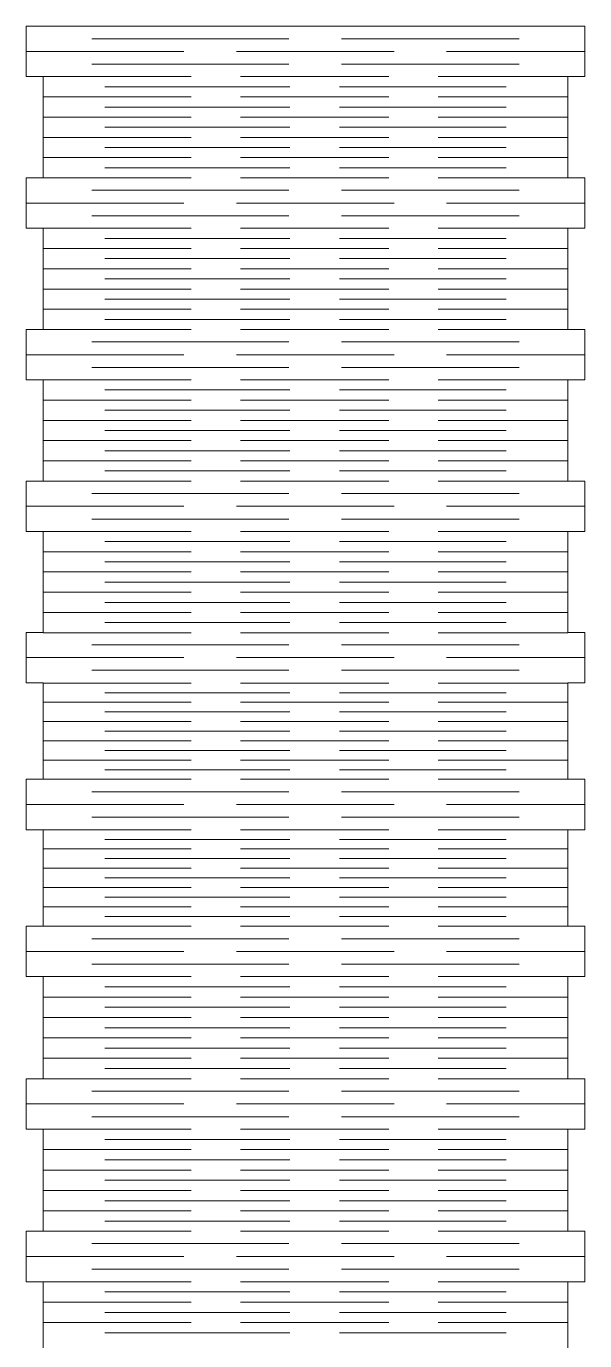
# Model space of a CAD drawing. Header units: millimetres. Extents: x -459 to 459, y -512 to 512.
# Drawn here: x -459.5 to -359.5, y 273.8 to 509 of the extents above; entities that cross this region are included whole.
import ezdxf

# ---------------------------------------------------------------- set-up
doc = ezdxf.new("R2010")
doc.units = ezdxf.units.MM
doc.header["$MEASUREMENT"] = 0
doc.layers.add('Camada 1', color=7, linetype='Continuous')

msp = doc.modelspace()

# ---------------------------------------------------------------- linework, layer by layer
at = {"layer": 'Camada 1', "color": 250, "lineweight": 20}
msp.add_open_spline([(-456.4507, 227.0933), (-456.4507, 227.0933), (-456.4507, 206.6665), (-456.4507, 206.6665), (-456.4507, 206.6665), (-456.4507, 206.6665), (-459.4507, 206.6665), (-459.4507, 206.6665), (-459.4507, 206.6665), (-459.4507, 206.6665), (-459.4507, 181.6665), (-459.4507, 181.6665), (-459.4507, 181.6665), (-459.4507, 181.6665), (-456.4507, 181.6665), (-456.4507, 181.6665), (-456.4507, 181.6665), (-456.4507, 181.6665), (-456.4507, 174.1665), (-456.4507, 174.1665), (-456.4507, 174.1665), (-456.4507, 174.1665), (-362.4507, 174.1665), (-362.4507, 174.1665), (-362.4507, 174.1665), (-362.4507, 174.1665), (-362.4507, 181.6665), (-362.4507, 181.6665), (-362.4507, 181.6665), (-362.4507, 181.6665), (-359.4507, 181.6665), (-359.4507, 181.6665), (-359.4507, 181.6665), (-359.4507, 181.6665), (-359.4507, 206.6665), (-359.4507, 206.6665), (-359.4507, 206.6665), (-359.4507, 206.6665), (-362.4507, 206.6665), (-362.4507, 206.6665), (-362.4507, 206.6665), (-362.4507, 206.6665), (-362.4507, 227.0933), (-362.4507, 227.0933), (-362.4507, 227.0933), (-362.4507, 227.0933), (-359.4507, 227.0933), (-359.4507, 227.0933), (-359.4507, 227.0933), (-359.4507, 227.0933), (-359.4507, 247.0938), (-359.4507, 247.0938), (-359.4507, 247.0938), (-359.4507, 247.0938), (-362.4507, 247.0938), (-362.4507, 247.0938), (-362.4507, 247.0938), (-362.4507, 247.0938), (-362.4507, 257.0941), (-362.4507, 257.0941), (-362.4507, 257.0941), (-362.4507, 257.0941), (-359.4507, 257.0941), (-359.4507, 257.0941), (-359.4507, 257.0941), (-359.4507, 257.0941), (-359.4507, 266.1359), (-359.4507, 266.1359), (-359.4507, 266.1359), (-359.4507, 266.1359), (-362.4507, 266.1359), (-362.4507, 266.1359), (-362.4507, 266.1359), (-362.4507, 266.1359), (-362.4507, 284.3659), (-362.4507, 284.3659), (-362.4507, 284.3659), (-362.4507, 284.3659), (-359.4507, 284.3659), (-359.4507, 284.3659), (-359.4507, 284.3659), (-359.4507, 284.3659), (-359.4507, 293.4078), (-359.4507, 293.4078), (-359.4507, 293.4078), (-359.4507, 293.4078), (-362.4507, 293.4078), (-362.4507, 293.4078), (-362.4507, 293.4078), (-362.4507, 293.4078), (-362.4507, 311.6378), (-362.4507, 311.6378), (-362.4507, 311.6378), (-362.4507, 311.6378), (-359.4507, 311.6378), (-359.4507, 311.6378), (-359.4507, 311.6378), (-359.4507, 311.6378), (-359.4507, 320.6796), (-359.4507, 320.6796), (-359.4507, 320.6796), (-359.4507, 320.6796), (-362.4507, 320.6796), (-362.4507, 320.6796), (-362.4507, 320.6796), (-362.4507, 320.6796), (-362.4507, 338.9382), (-362.4507, 338.9382), (-362.4507, 338.9382), (-362.4507, 338.9382), (-359.4507, 338.9382), (-359.4507, 338.9382), (-359.4507, 338.9382), (-359.4507, 338.9382), (-359.4507, 347.9486), (-359.4507, 347.9486), (-359.4507, 347.9486), (-359.4507, 347.9486), (-362.4507, 347.9486), (-362.4507, 347.9486), (-362.4507, 347.9486), (-362.4507, 347.9486), (-362.4507, 365.2337), (-362.4507, 365.2337), (-362.4507, 365.2337), (-362.4507, 365.2337), (-359.4507, 365.2337), (-359.4507, 365.2337), (-359.4507, 365.2337), (-359.4507, 365.2337), (-359.4507, 374.2441), (-359.4507, 374.2441), (-359.4507, 374.2441), (-359.4507, 374.2441), (-362.4507, 374.2441), (-362.4507, 374.2441), (-362.4507, 374.2441), (-362.4507, 374.2441), (-362.4507, 391.5293), (-362.4507, 391.5293), (-362.4507, 391.5293), (-362.4507, 391.5293), (-359.4507, 391.5293), (-359.4507, 391.5293), (-359.4507, 391.5293), (-359.4507, 391.5293), (-359.4507, 400.5397), (-359.4507, 400.5397), (-359.4507, 400.5397), (-359.4507, 400.5397), (-362.4507, 400.5397), (-362.4507, 400.5397), (-362.4507, 400.5397), (-362.4507, 400.5397), (-362.4507, 418.5891), (-362.4507, 418.5891), (-362.4507, 418.5891), (-362.4507, 418.5891), (-359.4507, 418.5891), (-359.4507, 418.5891), (-359.4507, 418.5891), (-359.4507, 418.5891), (-359.4507, 427.5968), (-359.4507, 427.5968), (-359.4507, 427.5968), (-359.4507, 427.5968), (-362.4507, 427.5968), (-362.4507, 427.5968), (-362.4507, 427.5968), (-362.4507, 427.5968), (-362.4507, 445.7142), (-362.4507, 445.7142), (-362.4507, 445.7142), (-362.4507, 445.7142), (-359.4507, 445.7142), (-359.4507, 445.7142), (-359.4507, 445.7142), (-359.4507, 445.7142), (-359.4507, 454.7219), (-359.4507, 454.7219), (-359.4507, 454.7219), (-359.4507, 454.7219), (-362.4507, 454.7219), (-362.4507, 454.7219), (-362.4507, 454.7219), (-362.4507, 454.7219), (-362.4507, 472.8393), (-362.4507, 472.8393), (-362.4507, 472.8393), (-362.4507, 472.8393), (-359.4507, 472.8393), (-359.4507, 472.8393), (-359.4507, 472.8393), (-359.4507, 472.8393), (-359.4507, 481.847), (-359.4507, 481.847), (-359.4507, 481.847), (-359.4507, 481.847), (-362.4507, 481.847), (-362.4507, 481.847), (-362.4507, 481.847), (-362.4507, 481.847), (-362.4507, 499.9644), (-362.4507, 499.9644), (-362.4507, 499.9644), (-362.4507, 499.9644), (-359.4507, 499.9644), (-359.4507, 499.9644), (-359.4507, 499.9644), (-359.4507, 499.9644), (-359.4507, 508.9721), (-359.4507, 508.9721), (-359.4507, 508.9721), (-359.4507, 508.9721), (-459.4507, 508.9721), (-459.4507, 508.9721), (-459.4507, 508.9721), (-459.4507, 508.9721), (-459.4507, 499.9644), (-459.4507, 499.9644), (-459.4507, 499.9644), (-459.4507, 499.9644), (-456.4507, 499.9644), (-456.4507, 499.9644), (-456.4507, 499.9644), (-456.4507, 499.9644), (-456.4507, 481.847), (-456.4507, 481.847), (-456.4507, 481.847), (-456.4507, 481.847), (-459.4507, 481.847), (-459.4507, 481.847), (-459.4507, 481.847), (-459.4507, 481.847), (-459.4507, 472.8393), (-459.4507, 472.8393), (-459.4507, 472.8393), (-459.4507, 472.8393), (-456.4507, 472.8393), (-456.4507, 472.8393), (-456.4507, 472.8393), (-456.4507, 472.8393), (-456.4507, 454.7219), (-456.4507, 454.7219), (-456.4507, 454.7219), (-456.4507, 454.7219), (-459.4507, 454.7219), (-459.4507, 454.7219), (-459.4507, 454.7219), (-459.4507, 454.7219), (-459.4507, 445.7142), (-459.4507, 445.7142), (-459.4507, 445.7142), (-459.4507, 445.7142), (-456.4507, 445.7142), (-456.4507, 445.7142), (-456.4507, 445.7142), (-456.4507, 445.7142), (-456.4507, 427.5968), (-456.4507, 427.5968), (-456.4507, 427.5968), (-456.4507, 427.5968), (-459.4507, 427.5968), (-459.4507, 427.5968), (-459.4507, 427.5968), (-459.4507, 427.5968), (-459.4507, 418.5891), (-459.4507, 418.5891), (-459.4507, 418.5891), (-459.4507, 418.5891), (-456.4507, 418.5891), (-456.4507, 418.5891), (-456.4507, 418.5891), (-456.4507, 418.5891), (-456.4507, 400.5397), (-456.4507, 400.5397), (-456.4507, 400.5397), (-456.4507, 400.5397), (-459.4507, 400.5397), (-459.4507, 400.5397), (-459.4507, 400.5397), (-459.4507, 400.5397), (-459.4507, 391.5293), (-459.4507, 391.5293), (-459.4507, 391.5293), (-459.4507, 391.5293), (-456.4507, 391.5293), (-456.4507, 391.5293), (-456.4507, 391.5293), (-456.4507, 391.5293), (-456.4507, 374.2441), (-456.4507, 374.2441), (-456.4507, 374.2441), (-456.4507, 374.2441), (-459.4507, 374.2441), (-459.4507, 374.2441), (-459.4507, 374.2441), (-459.4507, 374.2441), (-459.4507, 365.2337), (-459.4507, 365.2337), (-459.4507, 365.2337), (-459.4507, 365.2337), (-456.4507, 365.2337), (-456.4507, 365.2337), (-456.4507, 365.2337), (-456.4507, 365.2337), (-456.4507, 347.9486), (-456.4507, 347.9486), (-456.4507, 347.9486), (-456.4507, 347.9486), (-459.4507, 347.9486), (-459.4507, 347.9486), (-459.4507, 347.9486), (-459.4507, 347.9486), (-459.4507, 338.9382), (-459.4507, 338.9382), (-459.4507, 338.9382), (-459.4507, 338.9382), (-456.4507, 338.9382), (-456.4507, 338.9382), (-456.4507, 338.9382), (-456.4507, 338.9382), (-456.4507, 320.6796), (-456.4507, 320.6796), (-456.4507, 320.6796), (-456.4507, 320.6796), (-459.4507, 320.6796), (-459.4507, 320.6796), (-459.4507, 320.6796), (-459.4507, 320.6796), (-459.4507, 311.6378), (-459.4507, 311.6378), (-459.4507, 311.6378), (-459.4507, 311.6378), (-456.4507, 311.6378), (-456.4507, 311.6378), (-456.4507, 311.6378), (-456.4507, 311.6378), (-456.4507, 293.4078), (-456.4507, 293.4078), (-456.4507, 293.4078), (-456.4507, 293.4078), (-459.4507, 293.4078), (-459.4507, 293.4078), (-459.4507, 293.4078), (-459.4507, 293.4078), (-459.4507, 284.3659), (-459.4507, 284.3659), (-459.4507, 284.3659), (-459.4507, 284.3659), (-456.4507, 284.3659), (-456.4507, 284.3659), (-456.4507, 284.3659), (-456.4507, 284.3659), (-456.4507, 266.1359), (-456.4507, 266.1359), (-456.4507, 266.1359), (-456.4507, 266.1359), (-459.4507, 266.1359), (-459.4507, 266.1359), (-459.4507, 266.1359), (-459.4507, 266.1359), (-459.4507, 257.0941), (-459.4507, 257.0941), (-459.4507, 257.0941), (-459.4507, 257.0941), (-456.4507, 257.0941), (-456.4507, 257.0941), (-456.4507, 257.0941), (-456.4507, 257.0941), (-456.4507, 247.0938), (-456.4507, 247.0938), (-456.4507, 247.0938), (-456.4507, 247.0938), (-459.4507, 247.0938), (-459.4507, 247.0938), (-459.4507, 247.0938), (-459.4507, 247.0938), (-459.4507, 227.0933), (-459.4507, 227.0933), (-459.4507, 227.0933), (-459.4507, 227.0933), (-456.4507, 227.0933), (-456.4507, 227.0933)], degree=3, knots=[0, 0, 0, 0, 0.01030928, 0.01030928, 0.01030928, 0.01030928, 0.02061856, 0.02061856, 0.02061856, 0.02061856, 0.03092784, 0.03092784, 0.03092784, 0.03092784, 0.04123711, 0.04123711, 0.04123711, 0.04123711, 0.05154639, 0.05154639, 0.05154639, 0.05154639, 0.06185567, 0.06185567, 0.06185567, 0.06185567, 0.07216495, 0.07216495, 0.07216495, 0.07216495, 0.08247423, 0.08247423, 0.08247423, 0.08247423, 0.09278351, 0.09278351, 0.09278351, 0.09278351, 0.10309278, 0.10309278, 0.10309278, 0.10309278, 0.11340206, 0.11340206, 0.11340206, 0.11340206, 0.12371134, 0.12371134, 0.12371134, 0.12371134, 0.13402062, 0.13402062, 0.13402062, 0.13402062, 0.1443299, 0.1443299, 0.1443299, 0.1443299, 0.15463918, 0.15463918, 0.15463918, 0.15463918, 0.16494845, 0.16494845, 0.16494845, 0.16494845, 0.17525773, 0.17525773, 0.17525773, 0.17525773, 0.18556701, 0.18556701, 0.18556701, 0.18556701, 0.19587629, 0.19587629, 0.19587629, 0.19587629, 0.20618557, 0.20618557, 0.20618557, 0.20618557, 0.21649485, 0.21649485, 0.21649485, 0.21649485, 0.22680412, 0.22680412, 0.22680412, 0.22680412, 0.2371134, 0.2371134, 0.2371134, 0.2371134, 0.24742268, 0.24742268, 0.24742268, 0.24742268, 0.25773196, 0.25773196, 0.25773196, 0.25773196, 0.26804124, 0.26804124, 0.26804124, 0.26804124, 0.27835052, 0.27835052, 0.27835052, 0.27835052, 0.28865979, 0.28865979, 0.28865979, 0.28865979, 0.29896907, 0.29896907, 0.29896907, 0.29896907, 0.30927835, 0.30927835, 0.30927835, 0.30927835, 0.31958763, 0.31958763, 0.31958763, 0.31958763, 0.32989691, 0.32989691, 0.32989691, 0.32989691, 0.34020619, 0.34020619, 0.34020619, 0.34020619, 0.35051546, 0.35051546, 0.35051546, 0.35051546, 0.36082474, 0.36082474, 0.36082474, 0.36082474, 0.37113402, 0.37113402, 0.37113402, 0.37113402, 0.3814433, 0.3814433, 0.3814433, 0.3814433, 0.39175258, 0.39175258, 0.39175258, 0.39175258, 0.40206186, 0.40206186, 0.40206186, 0.40206186, 0.41237113, 0.41237113, 0.41237113, 0.41237113, 0.42268041, 0.42268041, 0.42268041, 0.42268041, 0.43298969, 0.43298969, 0.43298969, 0.43298969, 0.44329897, 0.44329897, 0.44329897, 0.44329897, 0.45360825, 0.45360825, 0.45360825, 0.45360825, 0.46391753, 0.46391753, 0.46391753, 0.46391753, 0.4742268, 0.4742268, 0.4742268, 0.4742268, 0.48453608, 0.48453608, 0.48453608, 0.48453608, 0.49484536, 0.49484536, 0.49484536, 0.49484536, 0.50515464, 0.50515464, 0.50515464, 0.50515464, 0.51546392, 0.51546392, 0.51546392, 0.51546392, 0.5257732, 0.5257732, 0.5257732, 0.5257732, 0.53608247, 0.53608247, 0.53608247, 0.53608247, 0.54639175, 0.54639175, 0.54639175, 0.54639175, 0.55670103, 0.55670103, 0.55670103, 0.55670103, 0.56701031, 0.56701031, 0.56701031, 0.56701031, 0.57731959, 0.57731959, 0.57731959, 0.57731959, 0.58762887, 0.58762887, 0.58762887, 0.58762887, 0.59793814, 0.59793814, 0.59793814, 0.59793814, 0.60824742, 0.60824742, 0.60824742, 0.60824742, 0.6185567, 0.6185567, 0.6185567, 0.6185567, 0.62886598, 0.62886598, 0.62886598, 0.62886598, 0.63917526, 0.63917526, 0.63917526, 0.63917526, 0.64948454, 0.64948454, 0.64948454, 0.64948454, 0.65979381, 0.65979381, 0.65979381, 0.65979381, 0.67010309, 0.67010309, 0.67010309, 0.67010309, 0.68041237, 0.68041237, 0.68041237, 0.68041237, 0.69072165, 0.69072165, 0.69072165, 0.69072165, 0.70103093, 0.70103093, 0.70103093, 0.70103093, 0.71134021, 0.71134021, 0.71134021, 0.71134021, 0.72164948, 0.72164948, 0.72164948, 0.72164948, 0.73195876, 0.73195876, 0.73195876, 0.73195876, 0.74226804, 0.74226804, 0.74226804, 0.74226804, 0.75257732, 0.75257732, 0.75257732, 0.75257732, 0.7628866, 0.7628866, 0.7628866, 0.7628866, 0.77319588, 0.77319588, 0.77319588, 0.77319588, 0.78350515, 0.78350515, 0.78350515, 0.78350515, 0.79381443, 0.79381443, 0.79381443, 0.79381443, 0.80412371, 0.80412371, 0.80412371, 0.80412371, 0.81443299, 0.81443299, 0.81443299, 0.81443299, 0.82474227, 0.82474227, 0.82474227, 0.82474227, 0.83505155, 0.83505155, 0.83505155, 0.83505155, 0.84536082, 0.84536082, 0.84536082, 0.84536082, 0.8556701, 0.8556701, 0.8556701, 0.8556701, 0.86597938, 0.86597938, 0.86597938, 0.86597938, 0.87628866, 0.87628866, 0.87628866, 0.87628866, 0.88659794, 0.88659794, 0.88659794, 0.88659794, 0.89690722, 0.89690722, 0.89690722, 0.89690722, 0.90721649, 0.90721649, 0.90721649, 0.90721649, 0.91752577, 0.91752577, 0.91752577, 0.91752577, 0.92783505, 0.92783505, 0.92783505, 0.92783505, 0.93814433, 0.93814433, 0.93814433, 0.93814433, 0.94845361, 0.94845361, 0.94845361, 0.94845361, 0.95876289, 0.95876289, 0.95876289, 0.95876289, 0.96907216, 0.96907216, 0.96907216, 0.96907216, 0.97938144, 0.97938144, 0.97938144, 0.97938144, 1, 1, 1, 1], dxfattribs=at)
for points in [[(-447.6906, 506.748), (-447.6906, 506.748), (-412.4104, 506.748), (-412.4104, 506.748)], [(-403.0025, 506.748), (-403.0025, 506.748), (-371.2108, 506.748), (-371.2108, 506.748)], [(-459.4507, 504.4683), (-459.4507, 504.4683), (-431.2266, 504.4683), (-431.2266, 504.4683)], [(-421.8186, 504.4683), (-421.8186, 504.4683), (-393.5945, 504.4683), (-393.5945, 504.4683)], [(-384.1863, 504.4683), (-384.1863, 504.4683), (-359.4507, 504.4683), (-359.4507, 504.4683)], [(-447.6906, 502.1885), (-447.6906, 502.1885), (-412.4104, 502.1885), (-412.4104, 502.1885)], [(-403.0025, 502.1885), (-403.0025, 502.1885), (-371.2108, 502.1885), (-371.2108, 502.1885)], [(-456.4507, 499.9644), (-456.4507, 499.9644), (-429.92, 499.9644), (-429.92, 499.9644)], [(-421.0765, 499.9644), (-421.0765, 499.9644), (-394.5459, 499.9644), (-394.5459, 499.9644)], [(-385.7022, 499.9644), (-385.7022, 499.9644), (-362.4507, 499.9644), (-362.4507, 499.9644)], [(-456.4507, 496.3409), (-456.4507, 496.3409), (-429.92, 496.3409), (-429.92, 496.3409)], [(-445.3962, 498.1527), (-445.3962, 498.1527), (-412.2328, 498.1527), (-412.2328, 498.1527)], [(-421.0765, 496.3409), (-421.0765, 496.3409), (-394.5459, 496.3409), (-394.5459, 496.3409)], [(-403.3894, 498.1527), (-403.3894, 498.1527), (-373.5052, 498.1527), (-373.5052, 498.1527)], [(-385.7022, 496.3409), (-385.7022, 496.3409), (-362.4507, 496.3409), (-362.4507, 496.3409)], [(-445.3962, 494.5293), (-445.3962, 494.5293), (-412.2328, 494.5293), (-412.2328, 494.5293)], [(-403.3894, 494.5293), (-403.3894, 494.5293), (-373.5052, 494.5293), (-373.5052, 494.5293)], [(-456.4507, 492.7176), (-456.4507, 492.7176), (-429.92, 492.7176), (-429.92, 492.7176)], [(-421.0765, 492.7176), (-421.0765, 492.7176), (-394.5459, 492.7176), (-394.5459, 492.7176)], [(-385.7022, 492.7176), (-385.7022, 492.7176), (-362.4507, 492.7176), (-362.4507, 492.7176)], [(-445.3962, 490.906), (-445.3962, 490.906), (-412.2328, 490.906), (-412.2328, 490.906)], [(-403.3894, 490.906), (-403.3894, 490.906), (-373.5052, 490.906), (-373.5052, 490.906)], [(-456.4507, 489.094), (-456.4507, 489.094), (-429.92, 489.094), (-429.92, 489.094)], [(-445.3962, 487.2824), (-445.3962, 487.2824), (-412.2328, 487.2824), (-412.2328, 487.2824)], [(-421.0765, 489.094), (-421.0765, 489.094), (-394.5459, 489.094), (-394.5459, 489.094)], [(-403.3894, 487.2824), (-403.3894, 487.2824), (-373.5052, 487.2824), (-373.5052, 487.2824)], [(-385.7022, 489.094), (-385.7022, 489.094), (-362.4507, 489.094), (-362.4507, 489.094)], [(-456.4507, 485.4707), (-456.4507, 485.4707), (-429.92, 485.4707), (-429.92, 485.4707)], [(-421.0765, 485.4707), (-421.0765, 485.4707), (-394.5459, 485.4707), (-394.5459, 485.4707)], [(-385.7022, 485.4707), (-385.7022, 485.4707), (-362.4507, 485.4707), (-362.4507, 485.4707)], [(-445.3962, 483.6589), (-445.3962, 483.6589), (-412.2328, 483.6589), (-412.2328, 483.6589)], [(-403.3894, 483.6589), (-403.3894, 483.6589), (-373.5052, 483.6589), (-373.5052, 483.6589)], [(-456.4507, 481.8472), (-456.4507, 481.8472), (-429.92, 481.8472), (-429.92, 481.8472)], [(-421.0765, 481.8472), (-421.0765, 481.8472), (-394.5459, 481.8472), (-394.5459, 481.8472)], [(-385.7022, 481.8472), (-385.7022, 481.8472), (-362.4507, 481.8472), (-362.4507, 481.8472)], [(-447.6906, 479.6229), (-447.6906, 479.6229), (-412.4104, 479.6229), (-412.4104, 479.6229)], [(-403.0025, 479.6229), (-403.0025, 479.6229), (-371.2108, 479.6229), (-371.2108, 479.6229)], [(-459.4507, 477.3432), (-459.4507, 477.3432), (-431.2266, 477.3432), (-431.2266, 477.3432)], [(-447.6906, 475.0634), (-447.6906, 475.0634), (-412.4104, 475.0634), (-412.4104, 475.0634)], [(-421.8186, 477.3432), (-421.8186, 477.3432), (-393.5945, 477.3432), (-393.5945, 477.3432)], [(-403.0025, 475.0634), (-403.0025, 475.0634), (-371.2108, 475.0634), (-371.2108, 475.0634)], [(-384.1863, 477.3432), (-384.1863, 477.3432), (-359.4507, 477.3432), (-359.4507, 477.3432)], [(-456.4507, 472.8393), (-456.4507, 472.8393), (-429.92, 472.8393), (-429.92, 472.8393)], [(-421.0765, 472.8393), (-421.0765, 472.8393), (-394.5459, 472.8393), (-394.5459, 472.8393)], [(-385.7022, 472.8393), (-385.7022, 472.8393), (-362.4507, 472.8393), (-362.4507, 472.8393)], [(-445.3962, 471.0276), (-445.3962, 471.0276), (-412.2328, 471.0276), (-412.2328, 471.0276)], [(-403.3894, 471.0276), (-403.3894, 471.0276), (-373.5052, 471.0276), (-373.5052, 471.0276)], [(-456.4507, 469.2158), (-456.4507, 469.2158), (-429.92, 469.2158), (-429.92, 469.2158)], [(-421.0765, 469.2158), (-421.0765, 469.2158), (-394.5459, 469.2158), (-394.5459, 469.2158)], [(-385.7022, 469.2158), (-385.7022, 469.2158), (-362.4507, 469.2158), (-362.4507, 469.2158)], [(-445.3962, 467.4042), (-445.3962, 467.4042), (-412.2328, 467.4042), (-412.2328, 467.4042)], [(-403.3894, 467.4042), (-403.3894, 467.4042), (-373.5052, 467.4042), (-373.5052, 467.4042)], [(-456.4507, 465.5925), (-456.4507, 465.5925), (-429.92, 465.5925), (-429.92, 465.5925)], [(-445.3962, 463.7809), (-445.3962, 463.7809), (-412.2328, 463.7809), (-412.2328, 463.7809)], [(-421.0765, 465.5925), (-421.0765, 465.5925), (-394.5459, 465.5925), (-394.5459, 465.5925)], [(-403.3894, 463.7809), (-403.3894, 463.7809), (-373.5052, 463.7809), (-373.5052, 463.7809)], [(-385.7022, 465.5925), (-385.7022, 465.5925), (-362.4507, 465.5925), (-362.4507, 465.5925)], [(-456.4507, 461.9689), (-456.4507, 461.9689), (-429.92, 461.9689), (-429.92, 461.9689)], [(-421.0765, 461.9689), (-421.0765, 461.9689), (-394.5459, 461.9689), (-394.5459, 461.9689)], [(-385.7022, 461.9689), (-385.7022, 461.9689), (-362.4507, 461.9689), (-362.4507, 461.9689)], [(-445.3962, 460.1573), (-445.3962, 460.1573), (-412.2328, 460.1573), (-412.2328, 460.1573)], [(-403.3894, 460.1573), (-403.3894, 460.1573), (-373.5052, 460.1573), (-373.5052, 460.1573)], [(-456.4507, 458.3456), (-456.4507, 458.3456), (-429.92, 458.3456), (-429.92, 458.3456)], [(-445.3962, 456.5338), (-445.3962, 456.5338), (-412.2328, 456.5338), (-412.2328, 456.5338)], [(-421.0765, 458.3456), (-421.0765, 458.3456), (-394.5459, 458.3456), (-394.5459, 458.3456)], [(-403.3894, 456.5338), (-403.3894, 456.5338), (-373.5052, 456.5338), (-373.5052, 456.5338)], [(-385.7022, 458.3456), (-385.7022, 458.3456), (-362.4507, 458.3456), (-362.4507, 458.3456)], [(-456.4507, 454.7221), (-456.4507, 454.7221), (-429.92, 454.7221), (-429.92, 454.7221)], [(-421.0765, 454.7221), (-421.0765, 454.7221), (-394.5459, 454.7221), (-394.5459, 454.7221)], [(-385.7022, 454.7221), (-385.7022, 454.7221), (-362.4507, 454.7221), (-362.4507, 454.7221)], [(-447.6906, 452.4978), (-447.6906, 452.4978), (-412.4104, 452.4978), (-412.4104, 452.4978)], [(-403.0025, 452.4978), (-403.0025, 452.4978), (-371.2108, 452.4978), (-371.2108, 452.4978)], [(-459.4507, 450.2181), (-459.4507, 450.2181), (-431.2266, 450.2181), (-431.2266, 450.2181)], [(-421.8186, 450.2181), (-421.8186, 450.2181), (-393.5945, 450.2181), (-393.5945, 450.2181)], [(-384.1863, 450.2181), (-384.1863, 450.2181), (-359.4507, 450.2181), (-359.4507, 450.2181)], [(-447.6906, 447.9383), (-447.6906, 447.9383), (-412.4104, 447.9383), (-412.4104, 447.9383)], [(-403.0025, 447.9383), (-403.0025, 447.9383), (-371.2108, 447.9383), (-371.2108, 447.9383)], [(-456.4507, 445.7142), (-456.4507, 445.7142), (-429.92, 445.7142), (-429.92, 445.7142)], [(-421.0765, 445.7142), (-421.0765, 445.7142), (-394.5459, 445.7142), (-394.5459, 445.7142)], [(-385.7022, 445.7142), (-385.7022, 445.7142), (-362.4507, 445.7142), (-362.4507, 445.7142)], [(-445.3962, 443.9025), (-445.3962, 443.9025), (-412.2328, 443.9025), (-412.2328, 443.9025)], [(-403.3894, 443.9025), (-403.3894, 443.9025), (-373.5052, 443.9025), (-373.5052, 443.9025)], [(-456.4507, 442.0907), (-456.4507, 442.0907), (-429.92, 442.0907), (-429.92, 442.0907)], [(-445.3962, 440.2791), (-445.3962, 440.2791), (-412.2328, 440.2791), (-412.2328, 440.2791)], [(-421.0765, 442.0907), (-421.0765, 442.0907), (-394.5459, 442.0907), (-394.5459, 442.0907)], [(-403.3894, 440.2791), (-403.3894, 440.2791), (-373.5052, 440.2791), (-373.5052, 440.2791)], [(-385.7022, 442.0907), (-385.7022, 442.0907), (-362.4507, 442.0907), (-362.4507, 442.0907)], [(-456.4507, 438.4674), (-456.4507, 438.4674), (-429.92, 438.4674), (-429.92, 438.4674)], [(-421.0765, 438.4674), (-421.0765, 438.4674), (-394.5459, 438.4674), (-394.5459, 438.4674)], [(-385.7022, 438.4674), (-385.7022, 438.4674), (-362.4507, 438.4674), (-362.4507, 438.4674)], [(-445.3962, 436.6558), (-445.3962, 436.6558), (-412.2328, 436.6558), (-412.2328, 436.6558)], [(-403.3894, 436.6558), (-403.3894, 436.6558), (-373.5052, 436.6558), (-373.5052, 436.6558)], [(-456.4507, 434.8438), (-456.4507, 434.8438), (-429.92, 434.8438), (-429.92, 434.8438)], [(-445.3962, 433.0322), (-445.3962, 433.0322), (-412.2328, 433.0322), (-412.2328, 433.0322)], [(-421.0765, 434.8438), (-421.0765, 434.8438), (-394.5459, 434.8438), (-394.5459, 434.8438)], [(-403.3894, 433.0322), (-403.3894, 433.0322), (-373.5052, 433.0322), (-373.5052, 433.0322)], [(-385.7022, 434.8438), (-385.7022, 434.8438), (-362.4507, 434.8438), (-362.4507, 434.8438)], [(-456.4507, 431.2205), (-456.4507, 431.2205), (-429.92, 431.2205), (-429.92, 431.2205)], [(-421.0765, 431.2205), (-421.0765, 431.2205), (-394.5459, 431.2205), (-394.5459, 431.2205)], [(-385.7022, 431.2205), (-385.7022, 431.2205), (-362.4507, 431.2205), (-362.4507, 431.2205)], [(-445.3962, 429.4087), (-445.3962, 429.4087), (-412.2328, 429.4087), (-412.2328, 429.4087)], [(-403.3894, 429.4087), (-403.3894, 429.4087), (-373.5052, 429.4087), (-373.5052, 429.4087)], [(-456.4507, 427.597), (-456.4507, 427.597), (-429.92, 427.597), (-429.92, 427.597)], [(-421.0765, 427.597), (-421.0765, 427.597), (-394.5459, 427.597), (-394.5459, 427.597)], [(-385.7022, 427.597), (-385.7022, 427.597), (-362.4507, 427.597), (-362.4507, 427.597)], [(-447.6906, 425.3727), (-447.6906, 425.3727), (-412.4104, 425.3727), (-412.4104, 425.3727)], [(-403.0025, 425.3727), (-403.0025, 425.3727), (-371.2108, 425.3727), (-371.2108, 425.3727)], [(-459.4507, 423.093), (-459.4507, 423.093), (-431.2266, 423.093), (-431.2266, 423.093)], [(-421.8186, 423.093), (-421.8186, 423.093), (-393.5945, 423.093), (-393.5945, 423.093)], [(-384.1863, 423.093), (-384.1863, 423.093), (-359.4507, 423.093), (-359.4507, 423.093)], [(-447.6906, 420.8132), (-447.6906, 420.8132), (-412.4104, 420.8132), (-412.4104, 420.8132)], [(-403.0025, 420.8132), (-403.0025, 420.8132), (-371.2108, 420.8132), (-371.2108, 420.8132)], [(-456.4507, 418.5891), (-456.4507, 418.5891), (-429.92, 418.5891), (-429.92, 418.5891)], [(-445.3962, 416.7774), (-445.3962, 416.7774), (-412.2328, 416.7774), (-412.2328, 416.7774)], [(-421.0765, 418.5891), (-421.0765, 418.5891), (-394.5459, 418.5891), (-394.5459, 418.5891)], [(-403.3894, 416.7774), (-403.3894, 416.7774), (-373.5052, 416.7774), (-373.5052, 416.7774)], [(-385.7022, 418.5891), (-385.7022, 418.5891), (-362.4507, 418.5891), (-362.4507, 418.5891)], [(-456.4507, 414.9656), (-456.4507, 414.9656), (-429.92, 414.9656), (-429.92, 414.9656)], [(-421.0765, 414.9656), (-421.0765, 414.9656), (-394.5459, 414.9656), (-394.5459, 414.9656)], [(-385.7022, 414.9656), (-385.7022, 414.9656), (-362.4507, 414.9656), (-362.4507, 414.9656)], [(-445.3962, 413.154), (-445.3962, 413.154), (-412.2328, 413.154), (-412.2328, 413.154)], [(-403.3894, 413.154), (-403.3894, 413.154), (-373.5052, 413.154), (-373.5052, 413.154)], [(-456.4507, 411.3423), (-456.4507, 411.3423), (-429.92, 411.3423), (-429.92, 411.3423)], [(-445.3962, 409.5307), (-445.3962, 409.5307), (-412.2328, 409.5307), (-412.2328, 409.5307)], [(-421.0765, 411.3423), (-421.0765, 411.3423), (-394.5459, 411.3423), (-394.5459, 411.3423)], [(-403.3894, 409.5307), (-403.3894, 409.5307), (-373.5052, 409.5307), (-373.5052, 409.5307)], [(-385.7022, 411.3423), (-385.7022, 411.3423), (-362.4507, 411.3423), (-362.4507, 411.3423)], [(-456.4507, 407.7187), (-456.4507, 407.7187), (-429.92, 407.7187), (-429.92, 407.7187)], [(-421.0765, 407.7187), (-421.0765, 407.7187), (-394.5459, 407.7187), (-394.5459, 407.7187)], [(-385.7022, 407.7187), (-385.7022, 407.7187), (-362.4507, 407.7187), (-362.4507, 407.7187)], [(-445.3962, 405.9071), (-445.3962, 405.9071), (-412.2328, 405.9071), (-412.2328, 405.9071)], [(-403.3894, 405.9071), (-403.3894, 405.9071), (-373.5052, 405.9071), (-373.5052, 405.9071)], [(-456.4507, 404.0954), (-456.4507, 404.0954), (-429.92, 404.0954), (-429.92, 404.0954)], [(-445.3962, 402.2836), (-445.3962, 402.2836), (-412.2328, 402.2836), (-412.2328, 402.2836)], [(-421.0765, 404.0954), (-421.0765, 404.0954), (-394.5459, 404.0954), (-394.5459, 404.0954)], [(-403.3894, 402.2836), (-403.3894, 402.2836), (-373.5052, 402.2836), (-373.5052, 402.2836)], [(-385.7022, 404.0954), (-385.7022, 404.0954), (-362.4507, 404.0954), (-362.4507, 404.0954)], [(-456.4507, 400.4719), (-456.4507, 400.4719), (-429.92, 400.4719), (-429.92, 400.4719)], [(-421.0765, 400.4719), (-421.0765, 400.4719), (-394.5459, 400.4719), (-394.5459, 400.4719)], [(-385.7022, 400.4719), (-385.7022, 400.4719), (-362.4507, 400.4719), (-362.4507, 400.4719)], [(-447.6906, 398.3142), (-447.6906, 398.3142), (-412.4104, 398.3142), (-412.4104, 398.3142)], [(-403.0025, 398.3142), (-403.0025, 398.3142), (-371.2108, 398.3142), (-371.2108, 398.3142)], [(-459.4507, 396.0345), (-459.4507, 396.0345), (-431.2266, 396.0345), (-431.2266, 396.0345)], [(-421.8186, 396.0345), (-421.8186, 396.0345), (-393.5945, 396.0345), (-393.5945, 396.0345)], [(-384.1863, 396.0345), (-384.1863, 396.0345), (-359.4507, 396.0345), (-359.4507, 396.0345)], [(-447.6906, 393.7547), (-447.6906, 393.7547), (-412.4104, 393.7547), (-412.4104, 393.7547)], [(-403.0025, 393.7547), (-403.0025, 393.7547), (-371.2108, 393.7547), (-371.2108, 393.7547)], [(-456.4507, 391.464), (-456.4507, 391.464), (-429.92, 391.464), (-429.92, 391.464)], [(-421.0765, 391.464), (-421.0765, 391.464), (-394.5459, 391.464), (-394.5459, 391.464)], [(-385.7022, 391.464), (-385.7022, 391.464), (-362.4507, 391.464), (-362.4507, 391.464)], [(-445.3962, 389.7421), (-445.3962, 389.7421), (-412.2328, 389.7421), (-412.2328, 389.7421)], [(-403.3894, 389.7421), (-403.3894, 389.7421), (-373.5052, 389.7421), (-373.5052, 389.7421)], [(-456.4507, 388.02), (-456.4507, 388.02), (-429.92, 388.02), (-429.92, 388.02)], [(-445.3962, 386.2982), (-445.3962, 386.2982), (-412.2328, 386.2982), (-412.2328, 386.2982)], [(-421.0765, 388.02), (-421.0765, 388.02), (-394.5459, 388.02), (-394.5459, 388.02)], [(-403.3894, 386.2982), (-403.3894, 386.2982), (-373.5052, 386.2982), (-373.5052, 386.2982)], [(-385.7022, 388.02), (-385.7022, 388.02), (-362.4507, 388.02), (-362.4507, 388.02)], [(-456.4507, 384.5762), (-456.4507, 384.5762), (-429.92, 384.5762), (-429.92, 384.5762)], [(-421.0765, 384.5762), (-421.0765, 384.5762), (-394.5459, 384.5762), (-394.5459, 384.5762)], [(-385.7022, 384.5762), (-385.7022, 384.5762), (-362.4507, 384.5762), (-362.4507, 384.5762)], [(-456.4507, 381.1321), (-456.4507, 381.1321), (-429.92, 381.1321), (-429.92, 381.1321)], [(-445.3962, 382.8543), (-445.3962, 382.8543), (-412.2328, 382.8543), (-412.2328, 382.8543)], [(-421.0765, 381.1321), (-421.0765, 381.1321), (-394.5459, 381.1321), (-394.5459, 381.1321)], [(-403.3894, 382.8543), (-403.3894, 382.8543), (-373.5052, 382.8543), (-373.5052, 382.8543)], [(-385.7022, 381.1321), (-385.7022, 381.1321), (-362.4507, 381.1321), (-362.4507, 381.1321)], [(-445.3962, 379.4102), (-445.3962, 379.4102), (-412.2328, 379.4102), (-412.2328, 379.4102)], [(-403.3894, 379.4102), (-403.3894, 379.4102), (-373.5052, 379.4102), (-373.5052, 379.4102)], [(-456.4507, 377.6883), (-456.4507, 377.6883), (-429.92, 377.6883), (-429.92, 377.6883)], [(-421.0765, 377.6883), (-421.0765, 377.6883), (-394.5459, 377.6883), (-394.5459, 377.6883)], [(-385.7022, 377.6883), (-385.7022, 377.6883), (-362.4507, 377.6883), (-362.4507, 377.6883)], [(-456.4507, 374.2443), (-456.4507, 374.2443), (-429.92, 374.2443), (-429.92, 374.2443)], [(-445.3962, 375.9662), (-445.3962, 375.9662), (-412.2328, 375.9662), (-412.2328, 375.9662)], [(-421.0765, 374.2443), (-421.0765, 374.2443), (-394.5459, 374.2443), (-394.5459, 374.2443)], [(-403.3894, 375.9662), (-403.3894, 375.9662), (-373.5052, 375.9662), (-373.5052, 375.9662)], [(-385.7022, 374.2443), (-385.7022, 374.2443), (-362.4507, 374.2443), (-362.4507, 374.2443)], [(-447.6906, 372.0186), (-447.6906, 372.0186), (-412.4104, 372.0186), (-412.4104, 372.0186)], [(-403.0025, 372.0186), (-403.0025, 372.0186), (-371.2108, 372.0186), (-371.2108, 372.0186)], [(-459.4507, 369.7389), (-459.4507, 369.7389), (-431.2266, 369.7389), (-431.2266, 369.7389)], [(-421.8186, 369.7389), (-421.8186, 369.7389), (-393.5945, 369.7389), (-393.5945, 369.7389)], [(-384.1863, 369.7389), (-384.1863, 369.7389), (-359.4507, 369.7389), (-359.4507, 369.7389)], [(-447.6906, 367.4591), (-447.6906, 367.4591), (-412.4104, 367.4591), (-412.4104, 367.4591)], [(-403.0025, 367.4591), (-403.0025, 367.4591), (-371.2108, 367.4591), (-371.2108, 367.4591)], [(-456.4507, 365.2337), (-456.4507, 365.2337), (-429.92, 365.2337), (-429.92, 365.2337)], [(-421.0765, 365.2337), (-421.0765, 365.2337), (-394.5459, 365.2337), (-394.5459, 365.2337)], [(-385.7022, 365.2337), (-385.7022, 365.2337), (-362.4507, 365.2337), (-362.4507, 365.2337)], [(-445.3962, 363.5053), (-445.3962, 363.5053), (-412.2328, 363.5053), (-412.2328, 363.5053)], [(-403.3894, 363.5053), (-403.3894, 363.5053), (-373.5052, 363.5053), (-373.5052, 363.5053)], [(-456.4507, 361.7767), (-456.4507, 361.7767), (-429.92, 361.7767), (-429.92, 361.7767)], [(-445.3962, 360.0483), (-445.3962, 360.0483), (-412.2328, 360.0483), (-412.2328, 360.0483)], [(-421.0765, 361.7767), (-421.0765, 361.7767), (-394.5459, 361.7767), (-394.5459, 361.7767)], [(-403.3894, 360.0483), (-403.3894, 360.0483), (-373.5052, 360.0483), (-373.5052, 360.0483)], [(-385.7022, 361.7767), (-385.7022, 361.7767), (-362.4507, 361.7767), (-362.4507, 361.7767)], [(-456.4507, 358.3198), (-456.4507, 358.3198), (-429.92, 358.3198), (-429.92, 358.3198)], [(-421.0765, 358.3198), (-421.0765, 358.3198), (-394.5459, 358.3198), (-394.5459, 358.3198)], [(-385.7022, 358.3198), (-385.7022, 358.3198), (-362.4507, 358.3198), (-362.4507, 358.3198)], [(-445.3962, 356.5914), (-445.3962, 356.5914), (-412.2328, 356.5914), (-412.2328, 356.5914)], [(-403.3894, 356.5914), (-403.3894, 356.5914), (-373.5052, 356.5914), (-373.5052, 356.5914)], [(-456.4507, 354.8627), (-456.4507, 354.8627), (-429.92, 354.8627), (-429.92, 354.8627)], [(-445.3962, 353.1343), (-445.3962, 353.1343), (-412.2328, 353.1343), (-412.2328, 353.1343)], [(-421.0765, 354.8627), (-421.0765, 354.8627), (-394.5459, 354.8627), (-394.5459, 354.8627)], [(-403.3894, 353.1343), (-403.3894, 353.1343), (-373.5052, 353.1343), (-373.5052, 353.1343)], [(-385.7022, 354.8627), (-385.7022, 354.8627), (-362.4507, 354.8627), (-362.4507, 354.8627)], [(-456.4507, 351.4058), (-456.4507, 351.4058), (-429.92, 351.4058), (-429.92, 351.4058)], [(-421.0765, 351.4058), (-421.0765, 351.4058), (-394.5459, 351.4058), (-394.5459, 351.4058)], [(-385.7022, 351.4058), (-385.7022, 351.4058), (-362.4507, 351.4058), (-362.4507, 351.4058)], [(-445.3962, 349.6772), (-445.3962, 349.6772), (-412.2328, 349.6772), (-412.2328, 349.6772)], [(-403.3894, 349.6772), (-403.3894, 349.6772), (-373.5052, 349.6772), (-373.5052, 349.6772)], [(-456.4507, 347.9488), (-456.4507, 347.9488), (-429.92, 347.9488), (-429.92, 347.9488)], [(-447.6906, 345.7231), (-447.6906, 345.7231), (-412.4104, 345.7231), (-412.4104, 345.7231)], [(-421.0765, 347.9488), (-421.0765, 347.9488), (-394.5459, 347.9488), (-394.5459, 347.9488)], [(-403.0025, 345.7231), (-403.0025, 345.7231), (-371.2108, 345.7231), (-371.2108, 345.7231)], [(-385.7022, 347.9488), (-385.7022, 347.9488), (-362.4507, 347.9488), (-362.4507, 347.9488)], [(-459.4507, 343.4434), (-459.4507, 343.4434), (-431.2266, 343.4434), (-431.2266, 343.4434)], [(-421.8186, 343.4434), (-421.8186, 343.4434), (-393.5945, 343.4434), (-393.5945, 343.4434)], [(-384.1863, 343.4434), (-384.1863, 343.4434), (-359.4507, 343.4434), (-359.4507, 343.4434)], [(-447.6906, 341.1636), (-447.6906, 341.1636), (-412.4104, 341.1636), (-412.4104, 341.1636)], [(-403.0025, 341.1636), (-403.0025, 341.1636), (-371.2108, 341.1636), (-371.2108, 341.1636)], [(-456.4507, 338.9382), (-456.4507, 338.9382), (-429.92, 338.9382), (-429.92, 338.9382)], [(-421.0765, 338.9382), (-421.0765, 338.9382), (-394.5459, 338.9382), (-394.5459, 338.9382)], [(-385.7022, 338.9382), (-385.7022, 338.9382), (-362.4507, 338.9382), (-362.4507, 338.9382)], [(-445.3962, 337.1124), (-445.3962, 337.1124), (-412.2328, 337.1124), (-412.2328, 337.1124)], [(-403.3894, 337.1124), (-403.3894, 337.1124), (-373.5052, 337.1124), (-373.5052, 337.1124)], [(-456.4507, 335.2865), (-456.4507, 335.2865), (-429.92, 335.2865), (-429.92, 335.2865)], [(-421.0765, 335.2865), (-421.0765, 335.2865), (-394.5459, 335.2865), (-394.5459, 335.2865)], [(-385.7022, 335.2865), (-385.7022, 335.2865), (-362.4507, 335.2865), (-362.4507, 335.2865)], [(-456.4507, 331.6349), (-456.4507, 331.6349), (-429.92, 331.6349), (-429.92, 331.6349)], [(-445.3962, 333.4607), (-445.3962, 333.4607), (-412.2328, 333.4607), (-412.2328, 333.4607)], [(-421.0765, 331.6349), (-421.0765, 331.6349), (-394.5459, 331.6349), (-394.5459, 331.6349)], [(-403.3894, 333.4607), (-403.3894, 333.4607), (-373.5052, 333.4607), (-373.5052, 333.4607)], [(-385.7022, 331.6349), (-385.7022, 331.6349), (-362.4507, 331.6349), (-362.4507, 331.6349)], [(-445.3962, 329.8092), (-445.3962, 329.8092), (-412.2328, 329.8092), (-412.2328, 329.8092)], [(-403.3894, 329.8092), (-403.3894, 329.8092), (-373.5052, 329.8092), (-373.5052, 329.8092)], [(-456.4507, 327.9831), (-456.4507, 327.9831), (-429.92, 327.9831), (-429.92, 327.9831)], [(-421.0765, 327.9831), (-421.0765, 327.9831), (-394.5459, 327.9831), (-394.5459, 327.9831)], [(-385.7022, 327.9831), (-385.7022, 327.9831), (-362.4507, 327.9831), (-362.4507, 327.9831)], [(-445.3962, 326.1574), (-445.3962, 326.1574), (-412.2328, 326.1574), (-412.2328, 326.1574)], [(-403.3894, 326.1574), (-403.3894, 326.1574), (-373.5052, 326.1574), (-373.5052, 326.1574)], [(-456.4507, 324.3315), (-456.4507, 324.3315), (-429.92, 324.3315), (-429.92, 324.3315)], [(-445.3962, 322.5056), (-445.3962, 322.5056), (-412.2328, 322.5056), (-412.2328, 322.5056)], [(-421.0765, 324.3315), (-421.0765, 324.3315), (-394.5459, 324.3315), (-394.5459, 324.3315)], [(-403.3894, 322.5056), (-403.3894, 322.5056), (-373.5052, 322.5056), (-373.5052, 322.5056)], [(-385.7022, 324.3315), (-385.7022, 324.3315), (-362.4507, 324.3315), (-362.4507, 324.3315)], [(-456.4507, 320.6798), (-456.4507, 320.6798), (-429.92, 320.6798), (-429.92, 320.6798)], [(-421.0765, 320.6798), (-421.0765, 320.6798), (-394.5459, 320.6798), (-394.5459, 320.6798)], [(-385.7022, 320.6798), (-385.7022, 320.6798), (-362.4507, 320.6798), (-362.4507, 320.6798)], [(-447.6906, 318.4384), (-447.6906, 318.4384), (-412.4104, 318.4384), (-412.4104, 318.4384)], [(-403.0025, 318.4384), (-403.0025, 318.4384), (-371.2108, 318.4384), (-371.2108, 318.4384)], [(-459.4507, 316.1587), (-459.4507, 316.1587), (-431.2266, 316.1587), (-431.2266, 316.1587)], [(-421.8186, 316.1587), (-421.8186, 316.1587), (-393.5945, 316.1587), (-393.5945, 316.1587)], [(-384.1863, 316.1587), (-384.1863, 316.1587), (-359.4507, 316.1587), (-359.4507, 316.1587)], [(-447.6906, 313.8789), (-447.6906, 313.8789), (-412.4104, 313.8789), (-412.4104, 313.8789)], [(-403.0025, 313.8789), (-403.0025, 313.8789), (-371.2108, 313.8789), (-371.2108, 313.8789)], [(-456.4507, 311.6378), (-456.4507, 311.6378), (-429.92, 311.6378), (-429.92, 311.6378)], [(-421.0765, 311.6378), (-421.0765, 311.6378), (-394.5459, 311.6378), (-394.5459, 311.6378)], [(-385.7022, 311.6378), (-385.7022, 311.6378), (-362.4507, 311.6378), (-362.4507, 311.6378)], [(-445.3962, 309.812), (-445.3962, 309.812), (-412.2328, 309.812), (-412.2328, 309.812)], [(-403.3894, 309.812), (-403.3894, 309.812), (-373.5052, 309.812), (-373.5052, 309.812)], [(-456.4507, 307.9861), (-456.4507, 307.9861), (-429.92, 307.9861), (-429.92, 307.9861)], [(-445.3962, 306.1603), (-445.3962, 306.1603), (-412.2328, 306.1603), (-412.2328, 306.1603)], [(-421.0765, 307.9861), (-421.0765, 307.9861), (-394.5459, 307.9861), (-394.5459, 307.9861)], [(-403.3894, 306.1603), (-403.3894, 306.1603), (-373.5052, 306.1603), (-373.5052, 306.1603)], [(-385.7022, 307.9861), (-385.7022, 307.9861), (-362.4507, 307.9861), (-362.4507, 307.9861)], [(-456.4507, 304.3345), (-456.4507, 304.3345), (-429.92, 304.3345), (-429.92, 304.3345)], [(-421.0765, 304.3345), (-421.0765, 304.3345), (-394.5459, 304.3345), (-394.5459, 304.3345)], [(-385.7022, 304.3345), (-385.7022, 304.3345), (-362.4507, 304.3345), (-362.4507, 304.3345)], [(-445.3962, 302.5088), (-445.3962, 302.5088), (-412.2328, 302.5088), (-412.2328, 302.5088)], [(-403.3894, 302.5088), (-403.3894, 302.5088), (-373.5052, 302.5088), (-373.5052, 302.5088)], [(-456.4507, 300.6827), (-456.4507, 300.6827), (-429.92, 300.6827), (-429.92, 300.6827)], [(-445.3962, 298.857), (-445.3962, 298.857), (-412.2328, 298.857), (-412.2328, 298.857)], [(-421.0765, 300.6827), (-421.0765, 300.6827), (-394.5459, 300.6827), (-394.5459, 300.6827)], [(-403.3894, 298.857), (-403.3894, 298.857), (-373.5052, 298.857), (-373.5052, 298.857)], [(-385.7022, 300.6827), (-385.7022, 300.6827), (-362.4507, 300.6827), (-362.4507, 300.6827)], [(-456.4507, 297.0311), (-456.4507, 297.0311), (-429.92, 297.0311), (-429.92, 297.0311)], [(-421.0765, 297.0311), (-421.0765, 297.0311), (-394.5459, 297.0311), (-394.5459, 297.0311)], [(-385.7022, 297.0311), (-385.7022, 297.0311), (-362.4507, 297.0311), (-362.4507, 297.0311)], [(-445.3962, 295.2052), (-445.3962, 295.2052), (-412.2328, 295.2052), (-412.2328, 295.2052)], [(-403.3894, 295.2052), (-403.3894, 295.2052), (-373.5052, 295.2052), (-373.5052, 295.2052)], [(-456.4507, 293.3794), (-456.4507, 293.3794), (-429.92, 293.3794), (-429.92, 293.3794)], [(-421.0765, 293.3794), (-421.0765, 293.3794), (-394.5459, 293.3794), (-394.5459, 293.3794)], [(-385.7022, 293.3794), (-385.7022, 293.3794), (-362.4507, 293.3794), (-362.4507, 293.3794)], [(-447.6906, 291.1666), (-447.6906, 291.1666), (-412.4104, 291.1666), (-412.4104, 291.1666)], [(-403.0025, 291.1666), (-403.0025, 291.1666), (-371.2108, 291.1666), (-371.2108, 291.1666)], [(-459.4507, 288.8869), (-459.4507, 288.8869), (-431.2266, 288.8869), (-431.2266, 288.8869)], [(-421.8186, 288.8869), (-421.8186, 288.8869), (-393.5945, 288.8869), (-393.5945, 288.8869)], [(-384.1863, 288.8869), (-384.1863, 288.8869), (-359.4507, 288.8869), (-359.4507, 288.8869)], [(-447.6906, 286.6071), (-447.6906, 286.6071), (-412.4104, 286.6071), (-412.4104, 286.6071)], [(-403.0025, 286.6071), (-403.0025, 286.6071), (-371.2108, 286.6071), (-371.2108, 286.6071)], [(-456.4507, 284.3374), (-456.4507, 284.3374), (-429.92, 284.3374), (-429.92, 284.3374)], [(-445.3962, 282.5173), (-445.3962, 282.5173), (-412.2328, 282.5173), (-412.2328, 282.5173)], [(-421.0765, 284.3374), (-421.0765, 284.3374), (-394.5459, 284.3374), (-394.5459, 284.3374)], [(-403.3894, 282.5173), (-403.3894, 282.5173), (-373.5052, 282.5173), (-373.5052, 282.5173)], [(-385.7022, 284.3374), (-385.7022, 284.3374), (-362.4507, 284.3374), (-362.4507, 284.3374)], [(-456.4507, 280.6971), (-456.4507, 280.6971), (-429.92, 280.6971), (-429.92, 280.6971)], [(-421.0765, 280.6971), (-421.0765, 280.6971), (-394.5459, 280.6971), (-394.5459, 280.6971)], [(-385.7022, 280.6971), (-385.7022, 280.6971), (-362.4507, 280.6971), (-362.4507, 280.6971)], [(-445.3962, 278.877), (-445.3962, 278.877), (-412.2328, 278.877), (-412.2328, 278.877)], [(-403.3894, 278.877), (-403.3894, 278.877), (-373.5052, 278.877), (-373.5052, 278.877)], [(-456.4507, 277.0569), (-456.4507, 277.0569), (-429.92, 277.0569), (-429.92, 277.0569)], [(-445.3962, 275.2369), (-445.3962, 275.2369), (-412.2328, 275.2369), (-412.2328, 275.2369)], [(-421.0765, 277.0569), (-421.0765, 277.0569), (-394.5459, 277.0569), (-394.5459, 277.0569)], [(-403.3894, 275.2369), (-403.3894, 275.2369), (-373.5052, 275.2369), (-373.5052, 275.2369)], [(-385.7022, 277.0569), (-385.7022, 277.0569), (-362.4507, 277.0569), (-362.4507, 277.0569)]]:
    msp.add_open_spline(points, degree=3, dxfattribs=at)

doc.saveas('drawing.dxf')
